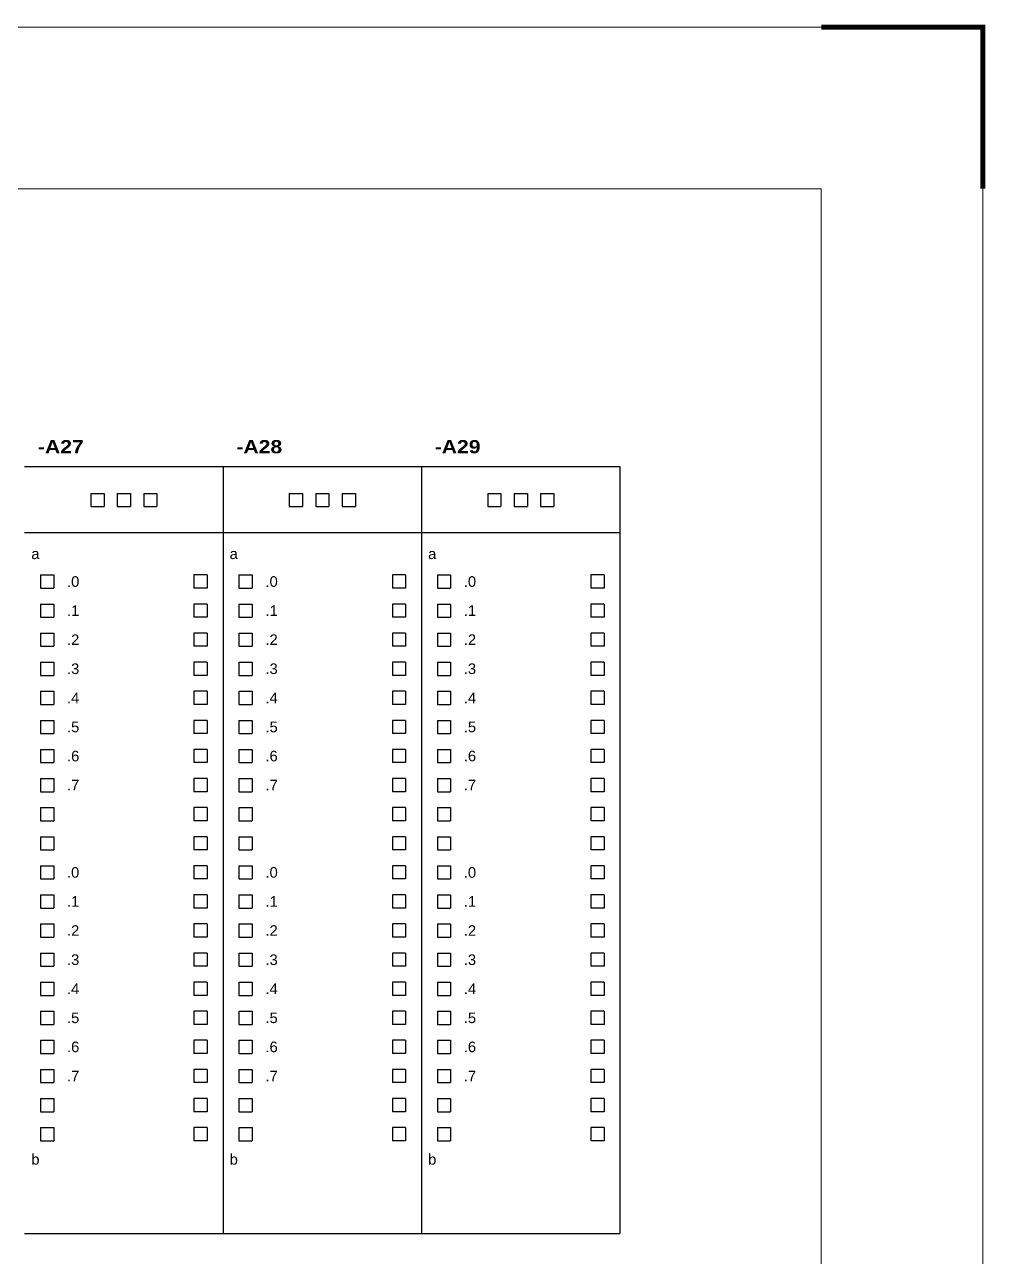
# Model space of a CAD drawing. Header units: centimetres. Extents: x -6233 to 67854, y 107 to 55669.
# Drawn here: x 5504 to 6392, y 3410 to 4551 of the extents above; entities that cross this region are included whole.
import ezdxf
from ezdxf.enums import TextEntityAlignment as Align

# ---------------------------------------------------------------- set-up
doc = ezdxf.new("R2010")
doc.units = ezdxf.units.CM
doc.header["$LTSCALE"] = 25.4
doc.layers.add('Etiket-Line-L', color=7, linetype='Continuous')
doc.layers.add('EtIket-Line-S', color=2, linetype='Continuous')
doc.styles.add('Bold', font='ariblk.ttf', dxfattribs={"height": 25.4})
doc.styles.get("Standard").update_dxf_attribs({"font": 'arial.ttf', "height": 25.4})

# ---------------------------------------------------------------- blocks, each defined once
blk = doc.blocks.new('x5 Out Line')
at = {"const_width": 0.3}
blk.add_lwpolyline([(405.451, 277.058), (405.451, 286.712), (395.797, 286.712)], dxfattribs=at)
at = {"lineweight": 15}
blk.add_lwpolyline([(395.797, 9.654), (395.797, 277.058), (9.654, 277.058), (9.654, 9.654)], close=True, dxfattribs=at)
at = {"layer": 'EtIket-Line-S', "lineweight": 9, "ltscale": 0.5}
blk.add_lwpolyline([(0, 0), (405.451, 0), (405.451, 286.712), (0, 286.712)], close=True, dxfattribs=at)

msp = doc.modelspace()

# ---------------------------------------------------------------- linework, layer by layer
at = {"ltscale": 50}
for p, q in [((5503.6, 4142.2), (5687.2, 4142.2)), ((5687.2, 4142.2), (5687.2, 3432.4)), ((5687.2, 4142.2), (5870.8, 4142.2)), ((5870.8, 4142.2), (5870.8, 3432.4)), ((5870.8, 4142.2), (6054.3, 4142.2)), ((6054.3, 4142.2), (6054.3, 3432.4)), ((5613.8, 4117.3), (5613.8, 4105.1)), ((5613.8, 4117.3), (5626, 4117.3)), ((5626, 4117.3), (5626, 4105.1)), ((5797.4, 4117.3), (5797.4, 4105.1)), ((5797.4, 4117.3), (5809.6, 4117.3)), ((5809.6, 4117.3), (5809.6, 4105.1)), ((5980.9, 4117.3), (5980.9, 4105.1)), ((5980.9, 4117.3), (5993.2, 4117.3)), ((5993.2, 4117.3), (5993.2, 4105.1)), ((5613.8, 4105.1), (5626, 4105.1)), ((5797.4, 4105.1), (5809.6, 4105.1)), ((5980.9, 4105.1), (5993.2, 4105.1)), ((5503.6, 4081), (5687.2, 4081)), ((5687.2, 4081), (5870.8, 4081)), ((5870.8, 4081), (6054.3, 4081)), ((5660.3, 4041.9), (5660.3, 4029.6)), ((5672.5, 4041.9), (5660.3, 4041.9)), ((5672.5, 4041.9), (5672.5, 4029.6)), ((5843.9, 4041.9), (5843.9, 4029.6)), ((5856.1, 4041.9), (5843.9, 4041.9)), ((5856.1, 4041.9), (5856.1, 4029.6)), ((6027.4, 4041.9), (6027.4, 4029.6)), ((6039.7, 4041.9), (6027.4, 4041.9)), ((6039.7, 4041.9), (6039.7, 4029.6)), ((5672.5, 4029.6), (5660.3, 4029.6)), ((5856.1, 4029.6), (5843.9, 4029.6)), ((6039.7, 4029.6), (6027.4, 4029.6)), ((5660.3, 4014.9), (5660.3, 4002.7)), ((5672.5, 4014.9), (5660.3, 4014.9)), ((5672.5, 4014.9), (5672.5, 4002.7)), ((5843.9, 4014.9), (5843.9, 4002.7)), ((5856.1, 4014.9), (5843.9, 4014.9)), ((5856.1, 4014.9), (5856.1, 4002.7)), ((6027.4, 4014.9), (6027.4, 4002.7)), ((6039.7, 4014.9), (6027.4, 4014.9)), ((6039.7, 4014.9), (6039.7, 4002.7)), ((5672.5, 4002.7), (5660.3, 4002.7)), ((5856.1, 4002.7), (5843.9, 4002.7)), ((6039.7, 4002.7), (6027.4, 4002.7)), ((5660.3, 3988), (5660.3, 3975.8)), ((5672.5, 3988), (5660.3, 3988)), ((5672.5, 3988), (5672.5, 3975.8)), ((5843.9, 3988), (5843.9, 3975.8)), ((5856.1, 3988), (5843.9, 3988)), ((5856.1, 3988), (5856.1, 3975.8)), ((6027.4, 3988), (6027.4, 3975.8)), ((6039.7, 3988), (6027.4, 3988)), ((6039.7, 3988), (6039.7, 3975.8)), ((5672.5, 3975.8), (5660.3, 3975.8)), ((5856.1, 3975.8), (5843.9, 3975.8)), ((6039.7, 3975.8), (6027.4, 3975.8)), ((5660.3, 3961.1), (5660.3, 3948.8)), ((5672.5, 3961.1), (5660.3, 3961.1)), ((5672.5, 3961.1), (5672.5, 3948.8)), ((5843.9, 3961.1), (5843.9, 3948.8)), ((5856.1, 3961.1), (5843.9, 3961.1)), ((5856.1, 3961.1), (5856.1, 3948.8)), ((6027.4, 3961.1), (6027.4, 3948.8)), ((6039.7, 3961.1), (6027.4, 3961.1)), ((6039.7, 3961.1), (6039.7, 3948.8)), ((5672.5, 3948.8), (5660.3, 3948.8)), ((5856.1, 3948.8), (5843.9, 3948.8)), ((6039.7, 3948.8), (6027.4, 3948.8)), ((5660.3, 3934.2), (5660.3, 3921.9)), ((5672.5, 3934.2), (5660.3, 3934.2)), ((5672.5, 3934.2), (5672.5, 3921.9)), ((5843.9, 3934.2), (5843.9, 3921.9)), ((5856.1, 3934.2), (5843.9, 3934.2)), ((5856.1, 3934.2), (5856.1, 3921.9)), ((6027.4, 3934.2), (6027.4, 3921.9)), ((6039.7, 3934.2), (6027.4, 3934.2)), ((6039.7, 3934.2), (6039.7, 3921.9)), ((5672.5, 3921.9), (5660.3, 3921.9)), ((5856.1, 3921.9), (5843.9, 3921.9)), ((6039.7, 3921.9), (6027.4, 3921.9)), ((5660.3, 3907.2), (5660.3, 3895)), ((5672.5, 3907.2), (5660.3, 3907.2)), ((5672.5, 3907.2), (5672.5, 3895)), ((5843.9, 3907.2), (5843.9, 3895)), ((5856.1, 3907.2), (5843.9, 3907.2)), ((5856.1, 3907.2), (5856.1, 3895)), ((6027.4, 3907.2), (6027.4, 3895)), ((6039.7, 3907.2), (6027.4, 3907.2)), ((6039.7, 3907.2), (6039.7, 3895)), ((5672.5, 3895), (5660.3, 3895)), ((5856.1, 3895), (5843.9, 3895)), ((6039.7, 3895), (6027.4, 3895)), ((5660.3, 3880.3), (5660.3, 3868.1)), ((5672.5, 3880.3), (5660.3, 3880.3)), ((5672.5, 3880.3), (5672.5, 3868.1)), ((5843.9, 3880.3), (5843.9, 3868.1)), ((5856.1, 3880.3), (5843.9, 3880.3)), ((5856.1, 3880.3), (5856.1, 3868.1)), ((6027.4, 3880.3), (6027.4, 3868.1)), ((6039.7, 3880.3), (6027.4, 3880.3)), ((6039.7, 3880.3), (6039.7, 3868.1)), ((5672.5, 3868.1), (5660.3, 3868.1)), ((5856.1, 3868.1), (5843.9, 3868.1)), ((6039.7, 3868.1), (6027.4, 3868.1)), ((5660.3, 3853.4), (5660.3, 3841.2)), ((5672.5, 3853.4), (5660.3, 3853.4)), ((5672.5, 3853.4), (5672.5, 3841.2)), ((5843.9, 3853.4), (5843.9, 3841.2)), ((5856.1, 3853.4), (5843.9, 3853.4)), ((5856.1, 3853.4), (5856.1, 3841.2)), ((6027.4, 3853.4), (6027.4, 3841.2)), ((6039.7, 3853.4), (6027.4, 3853.4)), ((6039.7, 3853.4), (6039.7, 3841.2)), ((5672.5, 3841.2), (5660.3, 3841.2)), ((5856.1, 3841.2), (5843.9, 3841.2)), ((6039.7, 3841.2), (6027.4, 3841.2)), ((5518.3, 3826.5), (5518.3, 3814.2)), ((5518.3, 3826.5), (5530.6, 3826.5)), ((5530.6, 3826.5), (5530.6, 3814.2)), ((5660.3, 3826.5), (5660.3, 3814.2)), ((5672.5, 3826.5), (5660.3, 3826.5)), ((5672.5, 3826.5), (5672.5, 3814.2)), ((5701.9, 3826.5), (5701.9, 3814.2)), ((5701.9, 3826.5), (5714.1, 3826.5)), ((5714.1, 3826.5), (5714.1, 3814.2)), ((5843.9, 3826.5), (5843.9, 3814.2)), ((5856.1, 3826.5), (5843.9, 3826.5)), ((5856.1, 3826.5), (5856.1, 3814.2)), ((5885.5, 3826.5), (5885.5, 3814.2)), ((5885.5, 3826.5), (5897.7, 3826.5)), ((5897.7, 3826.5), (5897.7, 3814.2)), ((6027.4, 3826.5), (6027.4, 3814.2)), ((6039.7, 3826.5), (6027.4, 3826.5)), ((6039.7, 3826.5), (6039.7, 3814.2)), ((5518.3, 3814.2), (5530.6, 3814.2)), ((5672.5, 3814.2), (5660.3, 3814.2)), ((5701.9, 3814.2), (5714.1, 3814.2)), ((5856.1, 3814.2), (5843.9, 3814.2)), ((5885.5, 3814.2), (5897.7, 3814.2)), ((6039.7, 3814.2), (6027.4, 3814.2)), ((5518.3, 3799.5), (5518.3, 3787.3)), ((5518.3, 3799.5), (5530.6, 3799.5)), ((5530.6, 3799.5), (5530.6, 3787.3)), ((5660.3, 3799.5), (5660.3, 3787.3)), ((5672.5, 3799.5), (5660.3, 3799.5)), ((5672.5, 3799.5), (5672.5, 3787.3)), ((5701.9, 3799.5), (5701.9, 3787.3)), ((5701.9, 3799.5), (5714.1, 3799.5)), ((5714.1, 3799.5), (5714.1, 3787.3)), ((5843.9, 3799.5), (5843.9, 3787.3)), ((5856.1, 3799.5), (5843.9, 3799.5)), ((5856.1, 3799.5), (5856.1, 3787.3)), ((5885.5, 3799.5), (5885.5, 3787.3)), ((5885.5, 3799.5), (5897.7, 3799.5)), ((5897.7, 3799.5), (5897.7, 3787.3)), ((6027.4, 3799.5), (6027.4, 3787.3)), ((6039.7, 3799.5), (6027.4, 3799.5)), ((6039.7, 3799.5), (6039.7, 3787.3)), ((5518.3, 3787.3), (5530.6, 3787.3)), ((5672.5, 3787.3), (5660.3, 3787.3)), ((5701.9, 3787.3), (5714.1, 3787.3)), ((5856.1, 3787.3), (5843.9, 3787.3)), ((5885.5, 3787.3), (5897.7, 3787.3)), ((6039.7, 3787.3), (6027.4, 3787.3)), ((5660.3, 3772.6), (5660.3, 3760.4)), ((5672.5, 3772.6), (5660.3, 3772.6)), ((5672.5, 3772.6), (5672.5, 3760.4)), ((5843.9, 3772.6), (5843.9, 3760.4)), ((5856.1, 3772.6), (5843.9, 3772.6)), ((5856.1, 3772.6), (5856.1, 3760.4)), ((6027.4, 3772.6), (6027.4, 3760.4)), ((6039.7, 3772.6), (6027.4, 3772.6)), ((6039.7, 3772.6), (6039.7, 3760.4)), ((5672.5, 3760.4), (5660.3, 3760.4)), ((5856.1, 3760.4), (5843.9, 3760.4)), ((6039.7, 3760.4), (6027.4, 3760.4)), ((5660.3, 3745.7), (5660.3, 3733.5)), ((5672.5, 3745.7), (5660.3, 3745.7)), ((5672.5, 3745.7), (5672.5, 3733.5)), ((5843.9, 3745.7), (5843.9, 3733.5)), ((5856.1, 3745.7), (5843.9, 3745.7)), ((5856.1, 3745.7), (5856.1, 3733.5)), ((6027.4, 3745.7), (6027.4, 3733.5)), ((6039.7, 3745.7), (6027.4, 3745.7)), ((6039.7, 3745.7), (6039.7, 3733.5)), ((5672.5, 3733.5), (5660.3, 3733.5)), ((5856.1, 3733.5), (5843.9, 3733.5)), ((6039.7, 3733.5), (6027.4, 3733.5)), ((5660.3, 3718.8), (5660.3, 3706.5)), ((5672.5, 3718.8), (5660.3, 3718.8)), ((5672.5, 3718.8), (5672.5, 3706.5)), ((5843.9, 3718.8), (5843.9, 3706.5)), ((5856.1, 3718.8), (5843.9, 3718.8)), ((5856.1, 3718.8), (5856.1, 3706.5)), ((6027.4, 3718.8), (6027.4, 3706.5)), ((6039.7, 3718.8), (6027.4, 3718.8)), ((6039.7, 3718.8), (6039.7, 3706.5)), ((5672.5, 3706.5), (5660.3, 3706.5)), ((5856.1, 3706.5), (5843.9, 3706.5)), ((6039.7, 3706.5), (6027.4, 3706.5)), ((5660.3, 3691.8), (5660.3, 3679.6)), ((5672.5, 3691.8), (5660.3, 3691.8)), ((5672.5, 3691.8), (5672.5, 3679.6)), ((5843.9, 3691.8), (5843.9, 3679.6)), ((5856.1, 3691.8), (5843.9, 3691.8)), ((5856.1, 3691.8), (5856.1, 3679.6)), ((6027.4, 3691.8), (6027.4, 3679.6)), ((6039.7, 3691.8), (6027.4, 3691.8)), ((6039.7, 3691.8), (6039.7, 3679.6)), ((5672.5, 3679.6), (5660.3, 3679.6)), ((5856.1, 3679.6), (5843.9, 3679.6)), ((6039.7, 3679.6), (6027.4, 3679.6)), ((5660.3, 3664.9), (5660.3, 3652.7)), ((5672.5, 3664.9), (5660.3, 3664.9)), ((5672.5, 3664.9), (5672.5, 3652.7)), ((5843.9, 3664.9), (5843.9, 3652.7)), ((5856.1, 3664.9), (5843.9, 3664.9)), ((5856.1, 3664.9), (5856.1, 3652.7)), ((6027.4, 3664.9), (6027.4, 3652.7)), ((6039.7, 3664.9), (6027.4, 3664.9)), ((6039.7, 3664.9), (6039.7, 3652.7)), ((5672.5, 3652.7), (5660.3, 3652.7)), ((5856.1, 3652.7), (5843.9, 3652.7)), ((6039.7, 3652.7), (6027.4, 3652.7)), ((5660.3, 3638), (5660.3, 3625.8)), ((5672.5, 3638), (5660.3, 3638)), ((5672.5, 3638), (5672.5, 3625.8)), ((5843.9, 3638), (5843.9, 3625.8)), ((5856.1, 3638), (5843.9, 3638)), ((5856.1, 3638), (5856.1, 3625.8)), ((6027.4, 3638), (6027.4, 3625.8)), ((6039.7, 3638), (6027.4, 3638)), ((6039.7, 3638), (6039.7, 3625.8)), ((5672.5, 3625.8), (5660.3, 3625.8)), ((5856.1, 3625.8), (5843.9, 3625.8)), ((6039.7, 3625.8), (6027.4, 3625.8)), ((5660.3, 3611.1), (5660.3, 3598.8)), ((5672.5, 3611.1), (5660.3, 3611.1)), ((5672.5, 3611.1), (5672.5, 3598.8)), ((5843.9, 3611.1), (5843.9, 3598.8)), ((5856.1, 3611.1), (5843.9, 3611.1)), ((5856.1, 3611.1), (5856.1, 3598.8)), ((6027.4, 3611.1), (6027.4, 3598.8)), ((6039.7, 3611.1), (6027.4, 3611.1)), ((6039.7, 3611.1), (6039.7, 3598.8)), ((5672.5, 3598.8), (5660.3, 3598.8)), ((5856.1, 3598.8), (5843.9, 3598.8)), ((6039.7, 3598.8), (6027.4, 3598.8)), ((5660.3, 3584.2), (5660.3, 3571.9)), ((5672.5, 3584.2), (5660.3, 3584.2)), ((5672.5, 3584.2), (5672.5, 3571.9)), ((5843.9, 3584.2), (5843.9, 3571.9)), ((5856.1, 3584.2), (5843.9, 3584.2)), ((5856.1, 3584.2), (5856.1, 3571.9)), ((6027.4, 3584.2), (6027.4, 3571.9)), ((6039.7, 3584.2), (6027.4, 3584.2)), ((6039.7, 3584.2), (6039.7, 3571.9)), ((5672.5, 3571.9), (5660.3, 3571.9)), ((5856.1, 3571.9), (5843.9, 3571.9)), ((6039.7, 3571.9), (6027.4, 3571.9)), ((5518.3, 3557.2), (5518.3, 3545)), ((5518.3, 3557.2), (5530.6, 3557.2)), ((5530.6, 3557.2), (5530.6, 3545)), ((5660.3, 3557.2), (5660.3, 3545)), ((5672.5, 3557.2), (5660.3, 3557.2)), ((5672.5, 3557.2), (5672.5, 3545)), ((5701.9, 3557.2), (5701.9, 3545)), ((5701.9, 3557.2), (5714.1, 3557.2)), ((5714.1, 3557.2), (5714.1, 3545)), ((5843.9, 3557.2), (5843.9, 3545)), ((5856.1, 3557.2), (5843.9, 3557.2)), ((5856.1, 3557.2), (5856.1, 3545)), ((5885.5, 3557.2), (5885.5, 3545)), ((5885.5, 3557.2), (5897.7, 3557.2)), ((5897.7, 3557.2), (5897.7, 3545)), ((6027.4, 3557.2), (6027.4, 3545)), ((6039.7, 3557.2), (6027.4, 3557.2)), ((6039.7, 3557.2), (6039.7, 3545)), ((5518.3, 3545), (5530.6, 3545)), ((5672.5, 3545), (5660.3, 3545)), ((5701.9, 3545), (5714.1, 3545)), ((5856.1, 3545), (5843.9, 3545)), ((5885.5, 3545), (5897.7, 3545)), ((6039.7, 3545), (6027.4, 3545)), ((5518.3, 3530.3), (5518.3, 3518.1)), ((5518.3, 3530.3), (5530.6, 3530.3)), ((5530.6, 3530.3), (5530.6, 3518.1)), ((5660.3, 3530.3), (5660.3, 3518.1)), ((5672.5, 3530.3), (5660.3, 3530.3)), ((5672.5, 3530.3), (5672.5, 3518.1)), ((5701.9, 3530.3), (5701.9, 3518.1)), ((5701.9, 3530.3), (5714.1, 3530.3)), ((5714.1, 3530.3), (5714.1, 3518.1)), ((5843.9, 3530.3), (5843.9, 3518.1)), ((5856.1, 3530.3), (5843.9, 3530.3)), ((5856.1, 3530.3), (5856.1, 3518.1)), ((5885.5, 3530.3), (5885.5, 3518.1)), ((5885.5, 3530.3), (5897.7, 3530.3)), ((5897.7, 3530.3), (5897.7, 3518.1)), ((6027.4, 3530.3), (6027.4, 3518.1)), ((6039.7, 3530.3), (6027.4, 3530.3)), ((6039.7, 3530.3), (6039.7, 3518.1)), ((5518.3, 3518.1), (5530.6, 3518.1)), ((5672.5, 3518.1), (5660.3, 3518.1)), ((5701.9, 3518.1), (5714.1, 3518.1)), ((5856.1, 3518.1), (5843.9, 3518.1)), ((5885.5, 3518.1), (5897.7, 3518.1)), ((6039.7, 3518.1), (6027.4, 3518.1)), ((5503.6, 3432.4), (5687.2, 3432.4)), ((5687.2, 3432.4), (5870.8, 3432.4)), ((5870.8, 3432.4), (6054.3, 3432.4))]:
    msp.add_line(p, q, dxfattribs=at)
at = {"color": 146, "ltscale": 50, "true_color": 0x105689}
for p, q in [((5564.8, 4117.3), (5564.8, 4105.1)), ((5564.8, 4117.3), (5577.1, 4117.3)), ((5577.1, 4117.3), (5577.1, 4105.1)), ((5748.4, 4117.3), (5748.4, 4105.1)), ((5748.4, 4117.3), (5760.6, 4117.3)), ((5760.6, 4117.3), (5760.6, 4105.1)), ((5932, 4117.3), (5932, 4105.1)), ((5932, 4117.3), (5944.2, 4117.3)), ((5944.2, 4117.3), (5944.2, 4105.1)), ((5564.8, 4105.1), (5577.1, 4105.1)), ((5748.4, 4105.1), (5760.6, 4105.1)), ((5932, 4105.1), (5944.2, 4105.1)), ((5518.3, 4041.9), (5518.3, 4029.6)), ((5518.3, 4041.9), (5530.6, 4041.9)), ((5530.6, 4041.9), (5530.6, 4029.6)), ((5701.9, 4041.9), (5701.9, 4029.6)), ((5701.9, 4041.9), (5714.1, 4041.9)), ((5714.1, 4041.9), (5714.1, 4029.6)), ((5885.5, 4041.9), (5885.5, 4029.6)), ((5885.5, 4041.9), (5897.7, 4041.9)), ((5897.7, 4041.9), (5897.7, 4029.6)), ((5518.3, 4029.6), (5530.6, 4029.6)), ((5701.9, 4029.6), (5714.1, 4029.6)), ((5885.5, 4029.6), (5897.7, 4029.6)), ((5518.3, 4014.9), (5518.3, 4002.7)), ((5518.3, 4014.9), (5530.6, 4014.9)), ((5530.6, 4014.9), (5530.6, 4002.7)), ((5701.9, 4014.9), (5701.9, 4002.7)), ((5701.9, 4014.9), (5714.1, 4014.9)), ((5714.1, 4014.9), (5714.1, 4002.7)), ((5885.5, 4014.9), (5885.5, 4002.7)), ((5885.5, 4014.9), (5897.7, 4014.9)), ((5897.7, 4014.9), (5897.7, 4002.7)), ((5518.3, 4002.7), (5530.6, 4002.7)), ((5701.9, 4002.7), (5714.1, 4002.7)), ((5885.5, 4002.7), (5897.7, 4002.7)), ((5518.3, 3988), (5518.3, 3975.8)), ((5518.3, 3988), (5530.6, 3988)), ((5530.6, 3988), (5530.6, 3975.8)), ((5701.9, 3988), (5701.9, 3975.8)), ((5701.9, 3988), (5714.1, 3988)), ((5714.1, 3988), (5714.1, 3975.8)), ((5885.5, 3988), (5885.5, 3975.8)), ((5885.5, 3988), (5897.7, 3988)), ((5897.7, 3988), (5897.7, 3975.8)), ((5518.3, 3975.8), (5530.6, 3975.8)), ((5701.9, 3975.8), (5714.1, 3975.8)), ((5885.5, 3975.8), (5897.7, 3975.8)), ((5518.3, 3961.1), (5518.3, 3948.8)), ((5518.3, 3961.1), (5530.6, 3961.1)), ((5530.6, 3961.1), (5530.6, 3948.8)), ((5701.9, 3961.1), (5701.9, 3948.8)), ((5701.9, 3961.1), (5714.1, 3961.1)), ((5714.1, 3961.1), (5714.1, 3948.8)), ((5885.5, 3961.1), (5885.5, 3948.8)), ((5885.5, 3961.1), (5897.7, 3961.1)), ((5897.7, 3961.1), (5897.7, 3948.8)), ((5518.3, 3948.8), (5530.6, 3948.8)), ((5701.9, 3948.8), (5714.1, 3948.8)), ((5885.5, 3948.8), (5897.7, 3948.8)), ((5518.3, 3934.2), (5518.3, 3921.9)), ((5518.3, 3934.2), (5530.6, 3934.2)), ((5530.6, 3934.2), (5530.6, 3921.9)), ((5701.9, 3934.2), (5701.9, 3921.9)), ((5701.9, 3934.2), (5714.1, 3934.2)), ((5714.1, 3934.2), (5714.1, 3921.9)), ((5885.5, 3934.2), (5885.5, 3921.9)), ((5885.5, 3934.2), (5897.7, 3934.2)), ((5897.7, 3934.2), (5897.7, 3921.9)), ((5518.3, 3921.9), (5530.6, 3921.9)), ((5701.9, 3921.9), (5714.1, 3921.9)), ((5885.5, 3921.9), (5897.7, 3921.9)), ((5518.3, 3907.2), (5518.3, 3895)), ((5518.3, 3907.2), (5530.6, 3907.2)), ((5530.6, 3907.2), (5530.6, 3895)), ((5701.9, 3907.2), (5701.9, 3895)), ((5701.9, 3907.2), (5714.1, 3907.2)), ((5714.1, 3907.2), (5714.1, 3895)), ((5885.5, 3907.2), (5885.5, 3895)), ((5885.5, 3907.2), (5897.7, 3907.2)), ((5897.7, 3907.2), (5897.7, 3895)), ((5518.3, 3895), (5530.6, 3895)), ((5701.9, 3895), (5714.1, 3895)), ((5885.5, 3895), (5897.7, 3895)), ((5518.3, 3880.3), (5518.3, 3868.1)), ((5518.3, 3880.3), (5530.6, 3880.3)), ((5530.6, 3880.3), (5530.6, 3868.1)), ((5701.9, 3880.3), (5701.9, 3868.1)), ((5701.9, 3880.3), (5714.1, 3880.3)), ((5714.1, 3880.3), (5714.1, 3868.1)), ((5885.5, 3880.3), (5885.5, 3868.1)), ((5885.5, 3880.3), (5897.7, 3880.3)), ((5897.7, 3880.3), (5897.7, 3868.1)), ((5518.3, 3868.1), (5530.6, 3868.1)), ((5701.9, 3868.1), (5714.1, 3868.1)), ((5885.5, 3868.1), (5897.7, 3868.1)), ((5518.3, 3853.4), (5518.3, 3841.2)), ((5518.3, 3853.4), (5530.6, 3853.4)), ((5530.6, 3853.4), (5530.6, 3841.2)), ((5701.9, 3853.4), (5701.9, 3841.2)), ((5701.9, 3853.4), (5714.1, 3853.4)), ((5714.1, 3853.4), (5714.1, 3841.2)), ((5885.5, 3853.4), (5885.5, 3841.2)), ((5885.5, 3853.4), (5897.7, 3853.4)), ((5897.7, 3853.4), (5897.7, 3841.2)), ((5518.3, 3841.2), (5530.6, 3841.2)), ((5701.9, 3841.2), (5714.1, 3841.2)), ((5885.5, 3841.2), (5897.7, 3841.2)), ((5518.3, 3772.6), (5518.3, 3760.4)), ((5518.3, 3772.6), (5530.6, 3772.6)), ((5530.6, 3772.6), (5530.6, 3760.4)), ((5701.9, 3772.6), (5701.9, 3760.4)), ((5701.9, 3772.6), (5714.1, 3772.6)), ((5714.1, 3772.6), (5714.1, 3760.4)), ((5885.5, 3772.6), (5885.5, 3760.4)), ((5885.5, 3772.6), (5897.7, 3772.6)), ((5897.7, 3772.6), (5897.7, 3760.4)), ((5518.3, 3760.4), (5530.6, 3760.4)), ((5701.9, 3760.4), (5714.1, 3760.4)), ((5885.5, 3760.4), (5897.7, 3760.4)), ((5518.3, 3745.7), (5518.3, 3733.5)), ((5518.3, 3745.7), (5530.6, 3745.7)), ((5530.6, 3745.7), (5530.6, 3733.5)), ((5701.9, 3745.7), (5701.9, 3733.5)), ((5701.9, 3745.7), (5714.1, 3745.7)), ((5714.1, 3745.7), (5714.1, 3733.5)), ((5885.5, 3745.7), (5885.5, 3733.5)), ((5885.5, 3745.7), (5897.7, 3745.7)), ((5897.7, 3745.7), (5897.7, 3733.5)), ((5518.3, 3733.5), (5530.6, 3733.5)), ((5701.9, 3733.5), (5714.1, 3733.5)), ((5885.5, 3733.5), (5897.7, 3733.5)), ((5518.3, 3718.8), (5518.3, 3706.5)), ((5518.3, 3718.8), (5530.6, 3718.8)), ((5530.6, 3718.8), (5530.6, 3706.5)), ((5701.9, 3718.8), (5701.9, 3706.5)), ((5701.9, 3718.8), (5714.1, 3718.8)), ((5714.1, 3718.8), (5714.1, 3706.5)), ((5885.5, 3718.8), (5885.5, 3706.5)), ((5885.5, 3718.8), (5897.7, 3718.8)), ((5897.7, 3718.8), (5897.7, 3706.5)), ((5518.3, 3706.5), (5530.6, 3706.5)), ((5701.9, 3706.5), (5714.1, 3706.5)), ((5885.5, 3706.5), (5897.7, 3706.5)), ((5518.3, 3691.8), (5518.3, 3679.6)), ((5518.3, 3691.8), (5530.6, 3691.8)), ((5530.6, 3691.8), (5530.6, 3679.6)), ((5701.9, 3691.8), (5701.9, 3679.6)), ((5701.9, 3691.8), (5714.1, 3691.8)), ((5714.1, 3691.8), (5714.1, 3679.6)), ((5885.5, 3691.8), (5885.5, 3679.6)), ((5885.5, 3691.8), (5897.7, 3691.8)), ((5897.7, 3691.8), (5897.7, 3679.6)), ((5518.3, 3679.6), (5530.6, 3679.6)), ((5701.9, 3679.6), (5714.1, 3679.6)), ((5885.5, 3679.6), (5897.7, 3679.6)), ((5518.3, 3664.9), (5518.3, 3652.7)), ((5518.3, 3664.9), (5530.6, 3664.9)), ((5530.6, 3664.9), (5530.6, 3652.7)), ((5701.9, 3664.9), (5701.9, 3652.7)), ((5701.9, 3664.9), (5714.1, 3664.9)), ((5714.1, 3664.9), (5714.1, 3652.7)), ((5885.5, 3664.9), (5885.5, 3652.7)), ((5885.5, 3664.9), (5897.7, 3664.9)), ((5897.7, 3664.9), (5897.7, 3652.7)), ((5518.3, 3652.7), (5530.6, 3652.7)), ((5701.9, 3652.7), (5714.1, 3652.7)), ((5885.5, 3652.7), (5897.7, 3652.7)), ((5518.3, 3638), (5518.3, 3625.8)), ((5518.3, 3638), (5530.6, 3638)), ((5530.6, 3638), (5530.6, 3625.8)), ((5701.9, 3638), (5701.9, 3625.8)), ((5701.9, 3638), (5714.1, 3638)), ((5714.1, 3638), (5714.1, 3625.8)), ((5885.5, 3638), (5885.5, 3625.8)), ((5885.5, 3638), (5897.7, 3638)), ((5897.7, 3638), (5897.7, 3625.8)), ((5518.3, 3625.8), (5530.6, 3625.8)), ((5701.9, 3625.8), (5714.1, 3625.8)), ((5885.5, 3625.8), (5897.7, 3625.8)), ((5518.3, 3611.1), (5518.3, 3598.8)), ((5518.3, 3611.1), (5530.6, 3611.1)), ((5530.6, 3611.1), (5530.6, 3598.8)), ((5701.9, 3611.1), (5701.9, 3598.8)), ((5701.9, 3611.1), (5714.1, 3611.1)), ((5714.1, 3611.1), (5714.1, 3598.8)), ((5885.5, 3611.1), (5885.5, 3598.8)), ((5885.5, 3611.1), (5897.7, 3611.1)), ((5897.7, 3611.1), (5897.7, 3598.8)), ((5518.3, 3598.8), (5530.6, 3598.8)), ((5701.9, 3598.8), (5714.1, 3598.8)), ((5885.5, 3598.8), (5897.7, 3598.8)), ((5518.3, 3584.2), (5518.3, 3571.9)), ((5518.3, 3584.2), (5530.6, 3584.2)), ((5530.6, 3584.2), (5530.6, 3571.9)), ((5701.9, 3584.2), (5701.9, 3571.9)), ((5701.9, 3584.2), (5714.1, 3584.2)), ((5714.1, 3584.2), (5714.1, 3571.9)), ((5885.5, 3584.2), (5885.5, 3571.9)), ((5885.5, 3584.2), (5897.7, 3584.2)), ((5897.7, 3584.2), (5897.7, 3571.9)), ((5518.3, 3571.9), (5530.6, 3571.9)), ((5701.9, 3571.9), (5714.1, 3571.9)), ((5885.5, 3571.9), (5897.7, 3571.9))]:
    msp.add_line(p, q, dxfattribs=at)
at = {"color": 1, "ltscale": 50}
for p, q in [((5589.3, 4117.3), (5589.3, 4105.1)), ((5589.3, 4117.3), (5601.5, 4117.3)), ((5601.5, 4117.3), (5601.5, 4105.1)), ((5772.9, 4117.3), (5772.9, 4105.1)), ((5772.9, 4117.3), (5785.1, 4117.3)), ((5785.1, 4117.3), (5785.1, 4105.1)), ((5956.4, 4117.3), (5956.4, 4105.1)), ((5956.4, 4117.3), (5968.7, 4117.3)), ((5968.7, 4117.3), (5968.7, 4105.1)), ((5589.3, 4105.1), (5601.5, 4105.1)), ((5772.9, 4105.1), (5785.1, 4105.1)), ((5956.4, 4105.1), (5968.7, 4105.1))]:
    msp.add_line(p, q, dxfattribs=at)

# ---------------------------------------------------------------- block references
at = {"layer": 'Etiket-Line-L', "lineweight": 0, "xscale": 15.48351216233742, "yscale": 15.48351216233742, "zscale": 15.48351216233742}
msp.add_blockref('x5 Out Line', (112.3, 109.5), dxfattribs=at)

# ---------------------------------------------------------------- texts
at = {"ltscale": 500, "style": 'Bold'}
for s, p in [('-A27', (5515.9, 4154.4)), ('-A28', (5699.5, 4154.4)), ('-A29', (5883, 4154.4))]:
    msp.add_text(s, height=12.24, dxfattribs=at).set_placement(p)
at = {"ltscale": 500}
for p in [(5509.8, 4056.5), (5693.3, 4056.5), (5876.9, 4056.5)]:
    msp.add_text('a', height=9.79, dxfattribs=at).set_placement(p)
for s, p in [('.0', (5542.8, 4035.7)), ('.0', (5726.4, 4035.7)), ('.0', (5909.9, 4035.7)), ('.1', (5542.8, 4008.8)), ('.1', (5726.4, 4008.8)), ('.1', (5909.9, 4008.8)), ('.2', (5542.8, 3981.9)), ('.2', (5726.4, 3981.9)), ('.2', (5909.9, 3981.9)), ('.3', (5542.8, 3955)), ('.3', (5726.4, 3955)), ('.3', (5909.9, 3955)), ('.4', (5542.8, 3928)), ('.4', (5726.4, 3928)), ('.4', (5909.9, 3928)), ('.5', (5542.8, 3901.1)), ('.5', (5726.4, 3901.1)), ('.5', (5909.9, 3901.1)), ('.6', (5542.8, 3874.2)), ('.6', (5726.4, 3874.2)), ('.6', (5909.9, 3874.2)), ('.7', (5542.8, 3847.3)), ('.7', (5726.4, 3847.3)), ('.7', (5909.9, 3847.3)), ('.0', (5542.8, 3766.5)), ('.0', (5726.4, 3766.5)), ('.0', (5909.9, 3766.5)), ('.1', (5542.8, 3739.6)), ('.1', (5726.4, 3739.6)), ('.1', (5909.9, 3739.6)), ('.2', (5542.8, 3712.7)), ('.2', (5726.4, 3712.7)), ('.2', (5909.9, 3712.7)), ('.3', (5542.8, 3685.7)), ('.3', (5726.4, 3685.7)), ('.3', (5909.9, 3685.7)), ('.4', (5542.8, 3658.8)), ('.4', (5726.4, 3658.8)), ('.4', (5909.9, 3658.8)), ('.5', (5542.8, 3631.9)), ('.5', (5726.4, 3631.9)), ('.5', (5909.9, 3631.9)), ('.6', (5542.8, 3605)), ('.6', (5726.4, 3605)), ('.6', (5909.9, 3605)), ('.7', (5542.8, 3578)), ('.7', (5726.4, 3578)), ('.7', (5909.9, 3578))]:
    msp.add_text(s, height=9.79, dxfattribs=at).set_placement(p, align=Align.MIDDLE_LEFT)
for p in [(5509.8, 3505.8), (5693.3, 3505.8), (5876.9, 3505.8)]:
    msp.add_text('b', height=9.79, dxfattribs=at).set_placement(p, align=Align.TOP_LEFT)

doc.saveas('drawing.dxf')
